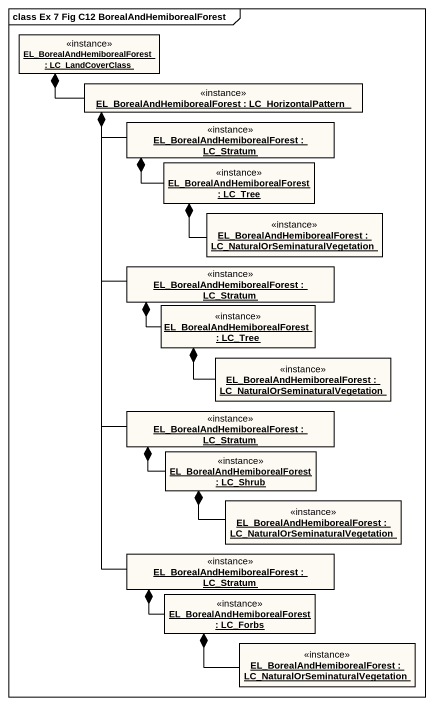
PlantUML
@startuml
mainframe class Ex 7 Fig C12 BorealAndHemiborealForest
hide circle
hide empty members
object "EL_BorealAndHemiborealForest : LC_LandCoverClass" as EL_BorealAndHemiborealForest <<instance>> #FDF9F3
object "EL_BorealAndHemiborealForest : LC_HorizontalPattern" as EL_BorealAndHemiborealForest_2 <<instance>> #FDF9F3
object "EL_BorealAndHemiborealForest : LC_Stratum" as EL_BorealAndHemiborealForest_3 <<instance>> #FDF9F3
object "EL_BorealAndHemiborealForest : LC_Tree" as EL_BorealAndHemiborealForest_4 <<instance>> #FDF9F3
object "EL_BorealAndHemiborealForest : LC_NaturalOrSeminaturalVegetation" as EL_BorealAndHemiborealForest_5 <<instance>> #FDF9F3
object "EL_BorealAndHemiborealForest : LC_Stratum" as EL_BorealAndHemiborealForest_6 <<instance>> #FDF9F3
object "EL_BorealAndHemiborealForest : LC_Tree" as EL_BorealAndHemiborealForest_7 <<instance>> #FDF9F3
object "EL_BorealAndHemiborealForest : LC_NaturalOrSeminaturalVegetation" as EL_BorealAndHemiborealForest_8 <<instance>> #FDF9F3
object "EL_BorealAndHemiborealForest : LC_Stratum" as EL_BorealAndHemiborealForest_9 <<instance>> #FDF9F3
object "EL_BorealAndHemiborealForest : LC_Shrub" as EL_BorealAndHemiborealForest_10 <<instance>> #FDF9F3
object "EL_BorealAndHemiborealForest : LC_NaturalOrSeminaturalVegetation" as EL_BorealAndHemiborealForest_11 <<instance>> #FDF9F3
object "EL_BorealAndHemiborealForest : LC_Stratum" as EL_BorealAndHemiborealForest_12 <<instance>> #FDF9F3
object "EL_BorealAndHemiborealForest : LC_Forbs" as EL_BorealAndHemiborealForest_13 <<instance>> #FDF9F3
object "EL_BorealAndHemiborealForest : LC_NaturalOrSeminaturalVegetation" as EL_BorealAndHemiborealForest_14 <<instance>> #FDF9F3
EL_BorealAndHemiborealForest_2 -left-* EL_BorealAndHemiborealForest
EL_BorealAndHemiborealForest_3 -up-* EL_BorealAndHemiborealForest_2
EL_BorealAndHemiborealForest_4 -up-* EL_BorealAndHemiborealForest_3
EL_BorealAndHemiborealForest_5 -up-* EL_BorealAndHemiborealForest_4
EL_BorealAndHemiborealForest_6 -up-* EL_BorealAndHemiborealForest_2
EL_BorealAndHemiborealForest_7 -up-* EL_BorealAndHemiborealForest_6
EL_BorealAndHemiborealForest_8 -up-* EL_BorealAndHemiborealForest_7
EL_BorealAndHemiborealForest_9 -up-* EL_BorealAndHemiborealForest_2
EL_BorealAndHemiborealForest_10 -up-* EL_BorealAndHemiborealForest_9
EL_BorealAndHemiborealForest_11 -up-* EL_BorealAndHemiborealForest_10
EL_BorealAndHemiborealForest_12 -up-* EL_BorealAndHemiborealForest_2
EL_BorealAndHemiborealForest_13 -up-* EL_BorealAndHemiborealForest_12
EL_BorealAndHemiborealForest_14 -left-* EL_BorealAndHemiborealForest_13
@enduml
